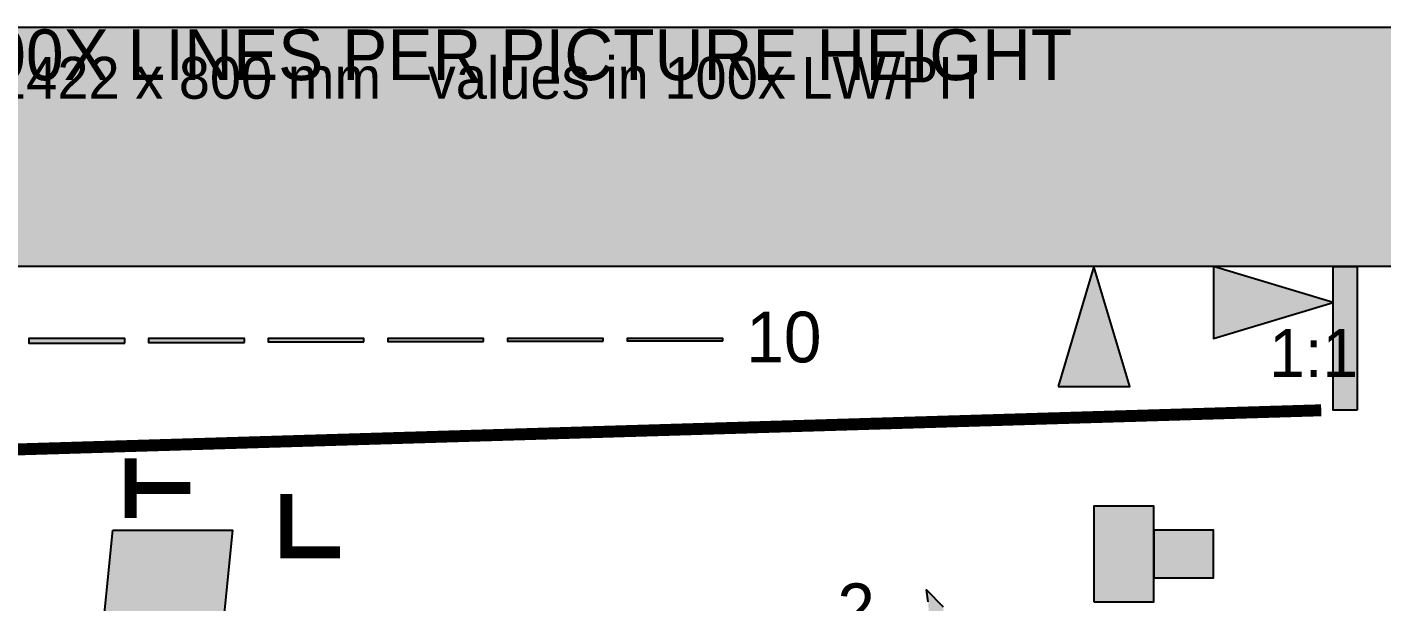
# Model space of a CAD drawing. Header units: millimetres. Extents: x 0 to 1582, y 0 to 984.
# Drawn here: x 754.5 to 1207.4, y 792.2 to 984.2 of the extents above; entities that cross this region are included whole.
import ezdxf
from ezdxf.enums import TextEntityAlignment as Align

# ---------------------------------------------------------------- set-up
doc = ezdxf.new("R2010")
doc.units = ezdxf.units.MM
for name, color, linetype in [('CENTER', 7, 'Continuous'), ('FRAME', 7, 'Continuous'), ('LABELS', 7, 'Continuous'), ('NOTES', 7, 'Continuous'), ('PERIPHERY', 7, 'Continuous'), ('SFR', 7, 'Continuous')]:
    doc.layers.add(name, color=color, linetype=linetype)

msp = doc.modelspace()

# ---------------------------------------------------------------- hatches: boundary and pattern name
at = {"layer": 'CENTER', "true_color": 0x000000}
h = msp.add_hatch(color=7, dxfattribs=at)
h.dxf.hatch_style = 1
h.paths.add_polyline_path([(787.12, 878.65), (787.12, 880.25), (755.12, 880.25), (755.12, 878.65), (787.12, 878.65)])
h = msp.add_hatch(color=7, dxfattribs=at)
h.dxf.hatch_style = 1
h.paths.add_polyline_path([(827.12, 878.93), (827.12, 880.25), (795.12, 880.25), (795.12, 878.93), (827.12, 878.93)])
h = msp.add_hatch(color=7, dxfattribs=at)
h.dxf.hatch_style = 1
h.paths.add_polyline_path([(867.12, 879.09), (867.12, 880.25), (835.12, 880.25), (835.12, 879.09), (867.12, 879.09)])
h = msp.add_hatch(color=7, dxfattribs=at)
h.dxf.hatch_style = 1
h.paths.add_polyline_path([(907.12, 879.25), (907.12, 880.25), (875.12, 880.25), (875.12, 879.25), (907.12, 879.25)])
h = msp.add_hatch(color=7, dxfattribs=at)
h.dxf.hatch_style = 1
h.paths.add_polyline_path([(947.12, 879.37), (947.12, 880.25), (915.12, 880.25), (915.12, 879.37), (947.12, 879.37)])
h = msp.add_hatch(color=7, dxfattribs=at)
h.dxf.hatch_style = 1
h.paths.add_polyline_path([(987.12, 879.45), (987.12, 880.25), (955.12, 880.25), (955.12, 879.45), (987.12, 879.45)])
at = {"layer": 'FRAME', "true_color": 0x000000}
h = msp.add_hatch(color=7, dxfattribs=at)
h.dxf.hatch_style = 1
h.paths.add_polyline_path([(0, 984.25), (1582.24, 984.25), (1582.24, 904.25), (0, 904.25), (0, 984.25)])
h = msp.add_hatch(color=7, dxfattribs=at)
h.dxf.hatch_style = 1
h.paths.add_polyline_path([(1099.12, 864.25), (1123.12, 864.25), (1111.12, 904.25), (1099.12, 864.25)])
h = msp.add_hatch(color=7, dxfattribs=at)
h.dxf.hatch_style = 1
h.paths.add_polyline_path([(1151.12, 904.25), (1151.12, 880.25), (1191.12, 892.25), (1151.12, 904.25)])
h = msp.add_hatch(color=7, dxfattribs=at)
h.dxf.hatch_style = 1
h.paths.add_polyline_path([(1199.12, 856.25), (1191.12, 856.25), (1191.12, 904.25), (1199.12, 904.25), (1199.12, 856.25)])
h = msp.add_hatch(color=7, dxfattribs=at)
h.dxf.hatch_style = 1
h.paths.add_polyline_path([(1111.12, 792.25), (1131.12, 792.25), (1131.12, 824.25), (1111.12, 824.25), (1111.12, 792.25)])
h = msp.add_hatch(color=7, dxfattribs=at)
h.dxf.hatch_style = 1
h.paths.add_polyline_path([(1131.12, 800.25), (1151.12, 800.25), (1151.12, 816.25), (1131.12, 816.25), (1131.12, 800.25)])
at = {"layer": 'PERIPHERY', "true_color": 0x000000}
h = msp.add_hatch(color=7, dxfattribs=at)
h.dxf.hatch_style = 1
h.paths.add_polyline_path([(1060.77, 790.59), (1060.89, 787.09), (1060.49, 782.39), (1059.95, 779.54), (1058.88, 775.52), (1058, 773), (1056.53, 769.38), (1055.46, 767.06), (1053.7, 763.72), (1052.49, 761.55), (1050.57, 758.38), (1047.2, 753.26), (1043.66, 748.31), (1040.04, 743.45), (1036.31, 738.69), (1032.49, 734.03), (1028.62, 729.41), (1024.72, 724.83), (1020.75, 720.31), (1016.77, 715.81), (1012.78, 711.31), (1008.73, 706.87), (1004.69, 702.43), (1000.62, 698.02), (996.52, 693.64), (992.41, 689.25), (991.48, 690.19), (995.53, 694.63), (999.57, 699.07), (1003.61, 703.51), (1007.6, 708.01), (1011.59, 712.5), (1015.52, 717.06), (1019.42, 721.64), (1023.3, 726.25), (1027.12, 730.92), (1030.88, 735.64), (1034.56, 740.45), (1038.15, 745.34), (1041.63, 750.35), (1044.94, 755.53), (1048.05, 760.9), (1049.77, 764.26), (1050.88, 766.56), (1052.4, 770.12), (1053.31, 772.61), (1054.47, 776.54), (1055.12, 779.28), (1055.77, 783.73), (1055.97, 786.92), (1055.74, 792.24), (1055.12, 796.25), (1060.77, 790.59)])
at = {"layer": 'SFR', "true_color": 0x000000}
h = msp.add_hatch(color=7, dxfattribs=at)
h.dxf.hatch_style = 1
h.paths.add_polyline_path([(783.12, 816.25), (823.12, 816.25), (799.12, 576.25), (759.12, 576.25), (783.12, 816.25)])

# ---------------------------------------------------------------- linework, layer by layer
at = {"layer": 'CENTER', "color": 250}
for points in [[(787.12, 878.65), (787.12, 880.25), (755.12, 880.25), (755.12, 878.65), (787.12, 878.65)], [(827.12, 878.93), (827.12, 880.25), (795.12, 880.25), (795.12, 878.93), (827.12, 878.93)], [(867.12, 879.09), (867.12, 880.25), (835.12, 880.25), (835.12, 879.09), (867.12, 879.09)], [(907.12, 879.25), (907.12, 880.25), (875.12, 880.25), (875.12, 879.25), (907.12, 879.25)], [(947.12, 879.37), (947.12, 880.25), (915.12, 880.25), (915.12, 879.37), (947.12, 879.37)], [(987.12, 879.45), (987.12, 880.25), (955.12, 880.25), (955.12, 879.45), (987.12, 879.45)]]:
    msp.add_lwpolyline(points, close=True, dxfattribs=at)
at = {"layer": 'CENTER', "color": 250, "true_color": 0x000000}
for points in [[(755.12, 878.65), (787.12, 878.65), (787.12, 880.25)], [(787.12, 880.25), (755.12, 880.25), (755.12, 878.65)], [(795.12, 878.93), (827.12, 878.93), (827.12, 880.25)], [(827.12, 880.25), (795.12, 880.25), (795.12, 878.93)], [(835.12, 879.09), (867.12, 879.09), (867.12, 880.25)], [(867.12, 880.25), (835.12, 880.25), (835.12, 879.09)], [(875.12, 879.25), (907.12, 879.25), (907.12, 880.25)], [(907.12, 880.25), (875.12, 880.25), (875.12, 879.25)], [(915.12, 879.37), (947.12, 879.37), (947.12, 880.25)], [(947.12, 880.25), (915.12, 880.25), (915.12, 879.37)], [(955.12, 879.45), (987.12, 879.45), (987.12, 880.25)], [(987.12, 880.25), (955.12, 880.25), (955.12, 879.45)]]:
    msp.add_solid(points, dxfattribs=at)
at = {"layer": 'FRAME', "color": 250}
for points in [[(0, 984.25), (1582.24, 984.25), (1582.24, 904.25), (0, 904.25), (0, 984.25)], [(1099.12, 864.25), (1123.12, 864.25), (1111.12, 904.25), (1099.12, 864.25)], [(1151.12, 904.25), (1151.12, 880.25), (1191.12, 892.25), (1151.12, 904.25)], [(1199.12, 856.25), (1191.12, 856.25), (1191.12, 904.25), (1199.12, 904.25), (1199.12, 856.25)], [(1111.12, 792.25), (1131.12, 792.25), (1131.12, 824.25), (1111.12, 824.25), (1111.12, 792.25)], [(1131.12, 800.25), (1151.12, 800.25), (1151.12, 816.25), (1131.12, 816.25), (1131.12, 800.25)]]:
    msp.add_lwpolyline(points, close=True, dxfattribs=at)
at = {"layer": 'FRAME', "color": 250, "true_color": 0x000000}
for points in [[(0, 984.25), (0, 904.25), (1582.24, 904.25)], [(1582.24, 904.25), (1582.24, 984.25), (0, 984.25)], [(1099.12, 864.25), (1123.12, 864.25), (1111.12, 904.25)], [(1151.12, 904.25), (1151.12, 880.25), (1191.12, 892.25)], [(1199.12, 856.25), (1199.12, 904.25), (1191.12, 904.25)], [(1191.12, 904.25), (1191.12, 856.25), (1199.12, 856.25)], [(1111.12, 824.25), (1111.12, 792.25), (1131.12, 792.25)], [(1131.12, 792.25), (1131.12, 824.25), (1111.12, 824.25)], [(1131.12, 816.25), (1131.12, 800.25), (1151.12, 800.25)], [(1151.12, 800.25), (1151.12, 816.25), (1131.12, 816.25)]]:
    msp.add_solid(points, dxfattribs=at)
at = {"layer": 'PERIPHERY', "color": 250, "lineweight": 35, "const_width": 3.99}
msp.add_lwpolyline([(387.12, 832.25), (1187.12, 856.25)], dxfattribs=at)
at = {"layer": 'PERIPHERY', "color": 250}
msp.add_lwpolyline([(1055.74, 792.24), (1055.12, 796.25), (1060.77, 790.59)], dxfattribs=at)
at = {"layer": 'PERIPHERY', "color": 250, "true_color": 0x000000}
msp.add_solid([(1060.77, 790.59), (1055.12, 796.25), (1055.74, 792.24)], dxfattribs=at)
at = {"layer": 'SFR', "color": 250, "lineweight": 35, "const_width": 4}
for points in [[(789.12, 840.25), (789.12, 820.25)], [(809.12, 830.25), (789.12, 830.25)], [(859.12, 808.8), (841.12, 808.8), (841.12, 828.25)]]:
    msp.add_lwpolyline(points, dxfattribs=at)
at = {"layer": 'SFR', "color": 250}
msp.add_lwpolyline([(783.12, 816.25), (823.12, 816.25), (799.12, 576.25), (759.12, 576.25), (783.12, 816.25)], close=True, dxfattribs=at)
at = {"layer": 'SFR', "color": 250, "true_color": 0x000000}
for points in [[(783.12, 816.25), (759.12, 576.25), (799.12, 576.25)], [(799.12, 576.25), (823.12, 816.25), (783.12, 816.25)]]:
    msp.add_solid(points, dxfattribs=at)

# ---------------------------------------------------------------- texts
at = {"layer": 'LABELS', "color": 250}
for s, height, p in [('VALUES IN 100X LINES PER PICTURE HEIGHT', 16.9333, (604.33, 966.53)), ('10', 16.933, (994.88, 872.25)), ('1:1', 16, (1169.68, 867.38)), ('2', 16.93, (1025.32, 781.48))]:
    msp.add_text(s, height=height, dxfattribs=at).set_placement(p)
at = {"layer": 'NOTES', "color": 250}
msp.add_text('ISO 12233 16:9  4X   active 1422 x 800 mm   values in 100x LW/PH', height=14, dxfattribs=at).set_placement((791.12, 967.32), align=Align.MIDDLE_CENTER)

doc.saveas('drawing.dxf')
